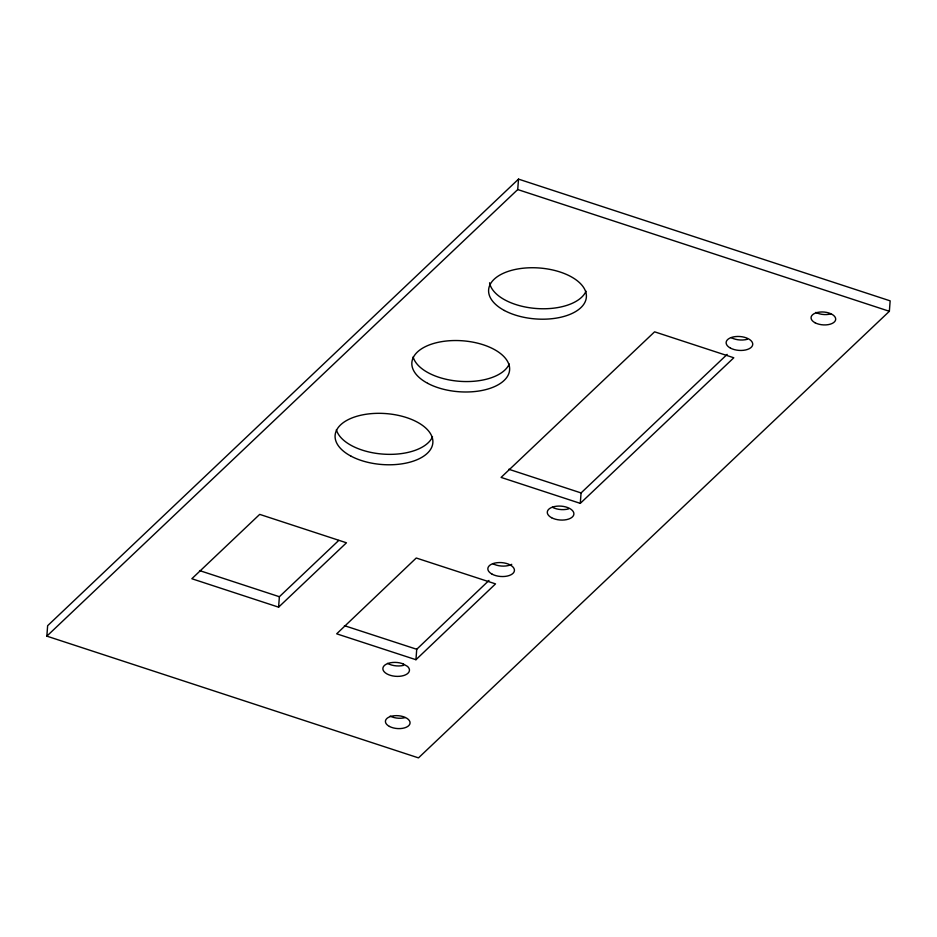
<?xml version="1.0" encoding="UTF-8"?>
<svg xmlns="http://www.w3.org/2000/svg" width="937" height="937" viewBox="0 0 937 937"><rect width="100%" height="100%" fill="white"/><g stroke="black" fill="none" stroke-linecap="round" stroke-linejoin="round"><path stroke-width="1.41" d="M46.85 636.141L47.635 625.705L518.512 179.119L890.15 300.859L889.365 311.295L418.488 757.881L46.85 636.141L517.728 189.555L518.512 179.119M278.594 607.164L346.456 542.792L259.701 514.378L191.839 578.738L278.594 607.164L279.378 596.728L338.761 540.415M415.946 659.707L495.532 583.88L416.251 558.007L336.676 633.822L415.946 659.707L416.731 649.271L488.985 580.436M580.284 503.368L733.8 357.77L654.588 331.827L501.084 477.413L580.284 503.368L581.069 492.932L727.171 354.373M344.406 625.67L416.731 649.271M517.728 189.555L889.365 311.295M508.814 469.261L581.069 492.932M199.511 570.563L279.378 596.728M511.743 564.343A13.329 6.946 4.3 0 1 492.944 563.758M568.513 508.908A13.329 6.946 4.3 0 1 552.385 507.28M747.363 339.288A13.329 6.946 4.3 0 1 731.223 337.66M403.624 665.352A13.329 6.946 4.3 0 1 387.555 663.373M586.023 291.208A49.017 25.545 4.3 0 1 535.238 308.414A49.017 25.545 4.3 0 1 489.571 282.798M432.507 436.794A49.017 25.545 4.3 0 1 383.01 454.105A49.017 25.545 4.3 0 1 336.371 429.732M509.259 364.001A49.017 25.545 4.3 0 1 459.762 381.312A49.017 25.545 4.3 0 1 413.123 356.938M830.768 313.907A12.357 6.442 4.3 0 1 815.822 312.396M405.135 717.59A12.357 6.442 4.3 0 1 390.179 716.079M402.805 663.712L399.595 662.846A13.329 6.946 4.3 0 0 382.905 668.069A13.329 6.946 4.3 0 0 397.347 676.385A13.329 6.946 4.3 0 0 409.012 668.28L407.677 666.523L402.805 663.712M551.6 517.716A13.329 6.946 4.3 0 0 573.585 515.303A13.329 6.946 4.3 0 0 556.601 506.214A13.329 6.946 4.3 0 0 551.6 517.716M492.159 574.194A13.329 6.946 4.3 0 0 514.132 571.757A13.329 6.946 4.3 0 0 497.125 562.692A13.329 6.946 4.3 0 0 492.159 574.194M730.438 348.095A13.329 6.946 4.3 0 0 752.423 345.683A13.329 6.946 4.3 0 0 735.44 336.594A13.329 6.946 4.3 0 0 730.438 348.095M350.895 456.096A49.017 25.545 4.3 0 0 431.723 447.23A49.017 25.545 4.3 0 0 369.295 413.838A49.017 25.545 4.3 0 0 350.895 456.096M427.647 383.303A49.017 25.545 4.3 0 0 508.475 374.437A49.017 25.545 4.3 0 0 446.047 341.045A49.017 25.545 4.3 0 0 427.647 383.303M504.411 310.51A49.017 25.545 4.3 0 0 585.238 301.632A49.017 25.545 4.3 0 0 522.811 268.251A49.017 25.545 4.3 0 0 504.411 310.51M815.038 322.75A12.357 6.442 4.3 0 0 835.406 320.513A12.357 6.442 4.3 0 0 819.676 312.091A12.357 6.442 4.3 0 0 815.038 322.75M389.405 726.433A12.357 6.442 4.3 0 0 409.774 724.196A12.357 6.442 4.3 0 0 394.032 715.774A12.357 6.442 4.3 0 0 389.405 726.433"/></g></svg>
